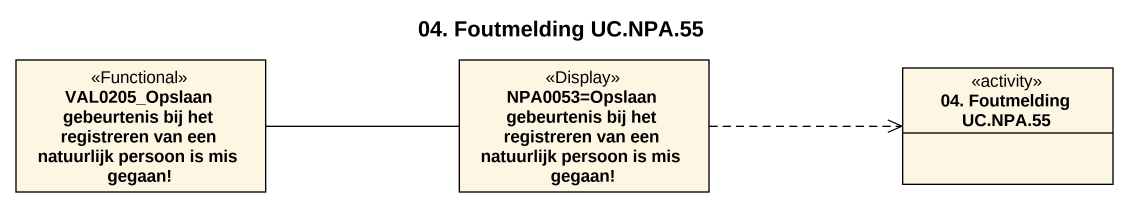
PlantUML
@startuml
title 04. Foutmelding UC.NPA.55
hide circle
hide empty members
class "VAL0205_Opslaan gebeurtenis bij het registreren van een natuurlijk persoon is mis gegaan!" as VAL0205_Opslaan_gebeurtenis <<Functional>>
class "NPA0053=Opslaan gebeurtenis bij het registreren van een natuurlijk persoon is mis gegaan!" as NPA0053_Opslaan_gebeurtenis <<Display>>
class "04. Foutmelding UC.NPA.55" as c04_Foutmelding_UC_NPA_55 <<activity>>
VAL0205_Opslaan_gebeurtenis -right- NPA0053_Opslaan_gebeurtenis
NPA0053_Opslaan_gebeurtenis .right.> c04_Foutmelding_UC_NPA_55
@enduml
